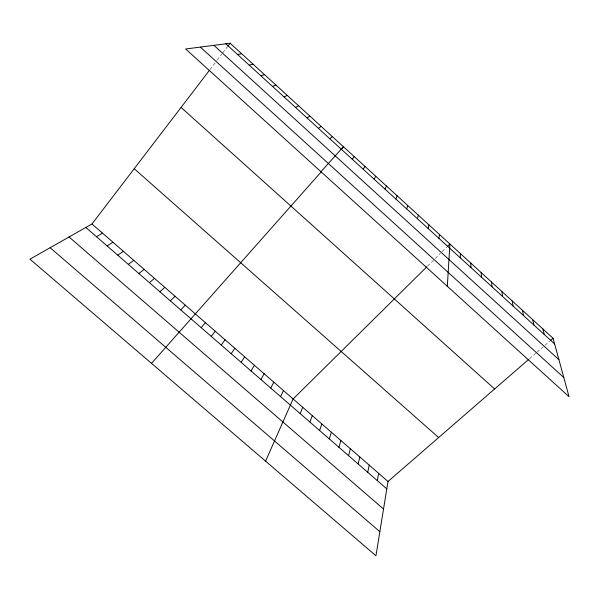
<?xml version="1.0" encoding="UTF-8"?>
<svg xmlns="http://www.w3.org/2000/svg" width="599" height="599" viewBox="0 0 599 599"><rect width="100%" height="100%" fill="white"/><g stroke="black" fill="none" stroke-linecap="round" stroke-linejoin="round"><path stroke-width="0.45" stroke-dasharray="3 2.25" d="M210.069 69.491L216.696 60.821M217.25 60.095L221.69 54.277M222.821 52.809L227.321 46.917M427.596 266.061L434.694 259.045M435.323 258.424L440.355 253.452M442.264 251.565L446.719 247.162M529.606 358.614L536.412 352.714M537.071 352.137L549.717 341.168"/><path stroke-width="0.9" d="M460.302 257.862L460.369 253.572M447.318 286.3L449.909 244.018L447.356 246.533M438.97 238.387L439.411 234.426M528.91 359.22L388.002 481.484L375.947 555.767L29.95 259.172L91.969 223.989L209.515 70.21M428.255 228.601L428.884 224.812M377.288 480.6L378.635 473.337M367.741 472.304L369.239 465.161M417.503 218.785L418.319 215.161M358.165 463.993L359.812 456.97M348.566 455.652L350.37 448.748M338.937 447.288L340.891 440.505M406.714 208.939L407.724 205.479M329.285 438.902L331.389 432.246M319.596 430.494L321.865 423.957M395.894 199.063L397.1 195.768M309.885 422.055L312.304 415.646M300.151 413.602L302.727 407.305M265.574 461.148L293.113 398.949L426.93 266.72M385.037 189.149L386.437 186.027M280.587 396.613L283.477 390.57M270.763 388.077L273.81 382.162M374.143 179.206L375.738 176.256M260.917 379.519L264.122 373.731M251.033 370.938L254.403 365.278M241.127 362.335L244.654 356.802M363.219 169.232L365.008 166.455M231.192 353.702L234.883 348.296M221.226 345.046L225.082 339.775M227.882 46.175L230.136 43.233L553.064 338.263L569.05 396.703L185.653 48.998L230.136 43.233M352.257 159.222L354.241 156.616M211.23 336.368L215.251 331.225M201.204 327.66L205.39 322.644M321.401 171.681L151.517 363.376M341.041 149.473L343.444 146.755L320.959 171.703M180.763 309.908L185.293 305.161M170.348 300.855L175.043 296.25M329.892 138.803L332.28 136.557M159.896 291.78L164.77 287.31M550.384 340.584L553.064 338.263M149.413 282.676L154.46 278.348M138.901 273.541L144.119 269.355M318.481 128.388L321.086 126.322M128.351 264.384L133.757 260.333M117.771 255.196L123.357 251.288M307.04 117.936L309.848 116.056M107.161 245.979L112.926 242.213M96.521 236.732L102.459 233.116M295.554 107.453L298.572 105.761M284.031 96.933L287.265 95.421M272.47 86.376L275.914 85.058M260.864 75.781L264.526 74.65M249.221 65.156L253.1 64.213M237.541 54.494L241.637 53.738M50.136 247.716L379.856 531.702M69.065 236.979L383.532 509.045M85.844 227.463L386.804 488.866M91.969 223.989L388.002 481.484M134.213 168.723L438.648 437.54M181.063 107.431L494.624 388.968M200.328 47.096L563.809 377.535M225.823 43.794L554.629 343.976M213.91 45.337L558.927 359.7M542.896 328.971L544.281 334.527M532.691 319.649L533.896 325.047M522.455 310.297L523.481 315.546M512.19 300.915L513.036 306.007M501.887 291.511L502.561 296.438M491.554 282.069L492.041 286.839M481.192 272.597L481.499 277.21M470.799 263.103L470.919 267.551"/></g></svg>
